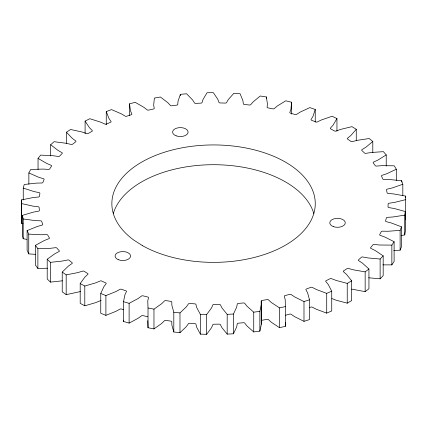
<?xml version="1.0" encoding="UTF-8"?>
<svg xmlns="http://www.w3.org/2000/svg" width="427" height="427" viewBox="0 0 427 427"><rect width="100%" height="100%" fill="white"/><g stroke="black" fill="none" stroke-linecap="round" stroke-linejoin="round"><path stroke-width="0.64" d="M147.763 320.698L148.02 327.744L153.966 328.923L161.678 323.469L164.315 320.885A1.286 0.742 0 0 1 165.906 320.383L170.864 321.147A1.286 0.742 0 0 1 171.803 322.049L171.851 325.038L173.805 331.992L179.975 332.686L186.3 326.66L188.286 323.896A1.286 0.742 0 0 1 189.743 323.266L194.84 323.629A1.286 0.742 0 0 1 195.988 324.44L196.751 327.402L200.364 334.133L206.641 334.325L211.456 327.845L212.753 324.947A1.286 0.742 0 0 1 214.039 324.21L219.179 324.157A1.286 0.742 0 0 1 220.508 324.872L221.981 327.744L227.18 334.117L233.446 333.797L236.649 327.002L237.236 324.024A1.286 0.742 0 0 1 238.33 323.191L243.406 322.727A1.286 0.742 0 0 1 244.895 323.324L247.046 326.052L253.734 331.944L259.856 331.128L261.393 324.136L261.255 301.371A1.286 0.742 0 0 1 262.141 300.459L267.051 299.589A1.286 0.742 0 0 1 268.674 300.064L271.46 302.588L279.498 307.888L285.369 306.586L285.204 299.541L284.35 296.589A1.286 0.742 0 0 1 285.001 295.612L289.661 294.358A1.286 0.742 0 0 1 291.379 294.699L294.747 296.973L303.987 301.574L309.484 299.818L307.621 292.853L306.063 289.997A1.286 0.742 0 0 1 306.474 288.978L310.787 287.36A1.286 0.742 0 0 1 312.569 287.558L316.455 289.543L326.714 293.36L331.736 291.171L328.208 284.43L325.977 281.724A1.286 0.742 0 0 1 326.143 280.683L330.018 278.735A1.286 0.742 0 0 1 331.832 278.788L336.156 280.438L347.236 283.395L351.683 280.827L346.564 274.428L343.703 271.935A1.286 0.742 0 0 1 343.612 270.883L346.986 268.647A1.286 0.742 0 0 1 348.795 268.551L353.476 269.843L365.16 271.876L368.939 268.978L362.331 263.053L358.899 260.812A1.286 0.742 0 0 1 358.557 259.781L361.354 257.294A1.286 0.742 0 0 1 363.121 257.054L368.069 257.956L380.126 259.029L383.179 255.858L375.205 250.521L371.26 248.578A1.286 0.742 0 0 1 370.673 247.585L372.846 244.895A1.286 0.742 0 0 1 374.538 244.516L379.656 245.013L391.858 245.109L394.11 241.719L384.93 237.076L380.558 235.469A1.286 0.742 0 0 1 379.736 234.535L381.236 231.696A1.286 0.742 0 0 1 382.827 231.188L388.01 231.263L400.115 230.377L401.529 226.844L391.319 222.985L386.6 221.741A1.286 0.742 0 0 1 385.565 220.882L386.366 217.951A1.286 0.742 0 0 1 387.817 217.316L392.968 216.98L404.743 215.128L405.292 211.514L394.249 208.509L389.28 207.661A1.286 0.742 0 0 1 388.042 206.892L388.132 203.925A1.286 0.742 0 0 1 389.413 203.183L394.436 202.435L405.65 199.655L405.319 196.03L393.662 193.943L388.538 193.5A1.286 0.742 0 0 1 387.129 192.839L386.499 189.898A1.286 0.742 0 0 1 387.588 189.06L392.381 187.912L402.816 184.261L401.62 180.696L389.573 179.57L384.385 179.543A1.286 0.742 0 0 1 382.832 178.998L381.503 176.132A1.286 0.742 0 0 1 382.378 175.214L386.846 173.698L396.304 169.241L394.254 165.809L382.053 165.66L376.913 166.05A1.286 0.742 0 0 1 375.242 165.639L373.235 162.906A1.286 0.742 0 0 1 373.881 161.929L377.938 160.066L386.227 154.894L383.377 151.66L371.255 152.492L366.259 153.293A1.286 0.742 0 0 1 364.509 153.015L361.861 150.475A1.286 0.742 0 0 1 362.267 149.455L365.832 147.283L372.798 141.492L369.19 138.519L357.388 140.318L352.633 141.513A1.286 0.742 0 0 1 350.834 141.38L347.599 139.079A1.286 0.742 0 0 1 347.754 138.033L350.764 135.594L356.262 129.306L351.976 126.648L340.725 129.376L336.3 130.94A1.286 0.742 0 0 1 334.485 130.956L330.728 128.933A1.286 0.742 0 0 1 330.631 127.886L333.023 125.234L336.951 118.562L332.067 116.277L321.584 119.886L317.581 121.786A1.286 0.742 0 0 1 315.788 121.951L311.577 120.249A1.286 0.742 0 0 1 311.224 119.218L312.959 116.395L315.238 109.477L309.853 107.604L300.336 112.018L296.834 114.228A1.286 0.742 0 0 1 295.094 114.532L290.52 113.182A1.286 0.742 0 0 1 289.922 112.194L290.958 109.259L291.55 102.224L285.759 100.804L277.406 105.939L274.465 108.405A1.286 0.742 0 0 1 272.821 108.848L267.964 107.882A1.286 0.742 0 0 1 267.137 106.947L267.451 103.958L266.341 96.945L260.267 96.006L253.232 101.759L250.916 104.439A1.286 0.742 0 0 1 249.389 105.01L244.345 104.444A1.286 0.742 0 0 1 243.299 103.585L242.894 100.601L240.102 93.743L233.863 93.299L228.285 99.566L226.636 102.405A1.286 0.742 0 0 1 225.264 103.088L220.135 102.934A1.286 0.742 0 0 1 218.891 102.17L217.77 99.245L213.351 92.675L207.063 92.739L203.049 99.395L202.104 102.336A1.286 0.742 0 0 1 200.909 103.126L195.79 103.387A1.286 0.742 0 0 1 194.376 102.726L192.561 99.923L186.604 93.775L180.391 94.34L178.016 101.252L177.792 104.247A1.286 0.742 0 0 1 176.799 105.122L171.793 105.789A1.286 0.742 0 0 1 170.234 105.25L167.758 102.619L160.381 97.009L154.366 98.071L153.683 105.106L154.179 108.084A1.286 0.742 0 0 1 153.405 109.034L148.612 110.097A1.286 0.742 0 0 1 146.936 109.691L143.851 107.284L135.188 102.32L129.493 103.857L129.493 115.717M23.085 223.753L21.35 223.3L21.462 199.9L32.986 197.578L38.083 197.034A1.286 0.742 0 0 0 39.449 196.345L39.898 193.388A1.286 0.742 0 0 0 38.756 192.572L33.898 191.526L23.25 188.083L24.232 184.501L36.204 183.13L41.387 182.996A1.286 0.742 0 0 0 42.903 182.425L44.061 179.537A1.286 0.742 0 0 0 43.127 178.635L38.574 177.205L28.855 172.946L30.691 169.471L42.876 169.076L48.037 169.364A1.286 0.742 0 0 0 49.681 168.921L51.523 166.151A1.286 0.742 0 0 0 50.818 165.185L46.65 163.402L38.051 158.401L40.709 155.113L52.873 155.7L57.912 156.399A1.286 0.742 0 0 0 59.652 156.09L62.139 153.496A1.286 0.742 0 0 0 61.675 152.482L57.976 150.384L50.669 144.742L54.096 141.695L65.993 143.253L70.818 144.353A1.286 0.742 0 0 0 72.611 144.187L75.702 141.817A1.286 0.742 0 0 0 75.488 140.777L72.328 138.401L66.457 132.226L70.578 129.488L81.989 131.986L86.505 133.459A1.286 0.742 0 0 0 88.32 133.438L91.949 131.34A1.286 0.742 0 0 0 91.986 130.294L89.435 127.689L85.101 121.103L89.851 118.717L100.542 122.111L104.658 123.931A1.286 0.742 0 0 0 106.462 124.06L110.566 122.271A1.286 0.742 0 0 0 110.855 121.236L108.954 118.45L106.254 111.58L111.527 109.606L121.3 113.822L124.935 115.957A1.286 0.742 0 0 0 126.691 116.229L131.185 114.788A1.286 0.742 0 0 0 131.719 113.79L130.507 110.876L129.493 103.857M21.35 223.3L21.462 199.9M261.393 324.136L261.255 321.147A1.286 0.742 0 0 1 262.141 320.229L267.051 319.364A1.286 0.742 0 0 1 268.674 319.834L271.46 322.358L279.498 327.658L285.369 326.361L285.455 322.513M147.721 316.765L142.997 315.606A1.286 0.742 0 0 0 141.3 315.98L138.07 318.323L129.114 323.111L123.51 321.462L123.51 301.692L124.951 294.694L126.339 291.806A1.286 0.742 0 0 0 125.864 290.798L121.46 289.271A1.286 0.742 0 0 0 119.688 289.501L115.925 291.561L105.901 295.58L100.751 293.498L103.868 286.688L105.933 283.944A1.286 0.742 0 0 0 105.709 282.904L101.717 281.035A1.286 0.742 0 0 0 99.907 281.126L95.685 282.861L84.792 286.037L80.191 283.56L84.92 277.064L87.626 274.513A1.286 0.742 0 0 0 87.652 273.467L84.151 271.294A1.286 0.742 0 0 0 82.336 271.236L77.735 272.618L66.185 274.887L62.225 272.068L68.475 266.016L71.768 263.705A1.286 0.742 0 0 0 72.051 262.669L69.105 260.24A1.286 0.742 0 0 0 67.322 260.038L62.433 261.036L50.445 262.354L47.205 259.242L54.853 253.75L58.675 251.727A1.286 0.742 0 0 0 59.198 250.724L56.871 248.082A1.286 0.742 0 0 0 55.152 247.735L50.071 248.333L37.88 248.674L35.425 245.333L44.317 240.508L48.593 238.816A1.286 0.742 0 0 0 49.356 237.86L47.685 235.058A1.286 0.742 0 0 0 46.068 234.578L40.891 234.759L28.737 234.124L27.109 230.617L37.08 226.55L41.723 225.216A1.286 0.742 0 0 0 42.705 224.335L41.729 221.426A1.286 0.742 0 0 0 40.239 220.818L35.073 220.583L23.191 218.976L22.423 215.373L33.279 212.15L38.195 211.2A1.286 0.742 0 0 0 39.385 210.404L39.113 207.442A1.286 0.742 0 0 0 37.789 206.727L32.724 206.076L21.35 203.53M123.51 321.462L123.649 320.181M401.124 235.592L404.743 234.898L405.292 231.285L405.292 211.514M261.393 304.366L259.856 311.358L259.856 331.128M393.806 250.718L400.115 250.153L401.529 246.614L401.529 226.844M233.446 333.797L233.446 314.026L236.649 307.226L237.236 304.254A1.286 0.742 0 0 1 238.33 303.421L243.406 302.957A1.286 0.742 0 0 1 244.895 303.554L247.046 306.276L253.734 312.174L259.856 311.358M382.886 264.868L391.858 264.879L394.11 261.489L394.11 241.719M206.641 334.325L206.641 314.55L211.456 308.075L212.753 305.177A1.286 0.742 0 0 1 214.039 304.44L219.179 304.387A1.286 0.742 0 0 1 220.508 305.097L221.981 307.968L227.18 314.347L227.18 334.117M368.704 277.796L380.126 278.804L383.179 275.628L383.179 255.858M123.51 301.692L129.114 303.341L138.07 298.553L141.3 296.21A1.286 0.742 0 0 1 142.997 295.836L147.721 296.995A1.286 0.742 0 0 1 148.436 297.961L147.763 300.928L148.02 307.974L153.966 309.153L161.678 303.693L164.315 301.115A1.286 0.742 0 0 1 165.906 300.608L170.864 301.377A1.286 0.742 0 0 1 171.803 302.273L171.851 305.268L173.805 312.222L179.975 312.916L186.3 306.89L188.286 304.125A1.286 0.742 0 0 1 189.743 303.496L194.84 303.859A1.286 0.742 0 0 1 195.988 304.67L196.751 307.632L200.364 314.363L200.364 334.133M351.72 289.127L365.16 291.646L368.939 288.748L368.939 268.978M331.832 298.558L336.156 300.213L347.236 303.165L351.683 300.597L351.683 280.827M309.554 307.595L310.787 307.13A1.286 0.742 0 0 1 312.569 307.328L316.455 309.313L326.714 313.13L331.736 310.947L331.736 291.171M100.751 293.498L100.751 313.274L105.901 315.356L115.925 311.336L119.688 309.276A1.286 0.742 0 0 1 121.46 309.041L123.344 309.698M285.583 315.227L289.661 314.128A1.286 0.742 0 0 1 291.379 314.469L294.747 316.743L303.987 321.35L309.484 319.588L309.484 299.818M80.612 291.529L66.185 294.662L62.225 291.838L62.225 272.068M80.191 283.56L80.191 303.335L84.792 305.807L95.685 302.636L99.907 300.896A1.286 0.742 0 0 1 101.114 300.645M62.433 280.806L50.445 282.124L47.205 279.012L47.205 259.242M227.18 314.347L233.446 314.026M47.493 268.225L37.88 268.45L35.425 265.103L35.425 245.333M200.364 314.363L206.641 314.55M35.724 254.353L28.737 253.894L27.109 250.387L27.109 230.617M22.423 215.373L22.423 235.144L23.191 238.746L26.848 239.366M405.431 217.012L405.65 219.425L405.65 199.655M405.319 196.03L405.319 197.349M404.743 215.128L404.743 234.898M402.816 184.261L402.816 195.465M401.62 180.696L401.62 182.014M400.115 230.377L400.115 250.153M396.304 169.241L396.304 180.445M391.858 245.109L391.858 264.879M386.227 154.894L386.227 166.098M380.126 259.029L380.126 278.804M372.798 141.492L372.798 152.701M365.16 271.876L365.16 291.646M356.262 129.306L356.262 140.51M347.236 283.395L347.236 303.165M336.951 118.562L336.951 131.084M326.714 293.36L326.714 313.13M315.238 109.477L315.238 121.999M303.987 301.574L303.987 321.35M291.55 102.224L291.55 114.084M285.369 306.586L285.369 326.361M279.498 307.888L279.498 327.658M266.341 96.945L266.341 98.263M261.244 300.987L261.244 320.762M253.734 312.174L253.734 331.944M180.391 94.34L180.391 95.659M179.975 312.916L179.975 332.686M173.805 312.222L173.805 331.992M153.966 309.153L153.966 328.923M148.02 307.974L148.02 327.744M129.114 303.341L129.114 323.111M106.254 111.58L106.254 124.764M105.901 295.58L105.901 315.356M85.101 121.103L85.101 133.624M84.792 286.037L84.792 305.807M66.457 132.226L66.457 143.429M66.185 274.887L66.185 294.662M50.669 144.742L50.669 155.946M50.445 262.354L50.445 282.124M38.051 158.401L38.051 169.604M37.88 248.674L37.88 268.45M28.855 172.946L28.855 184.149M28.737 234.124L28.737 253.894M23.25 188.083L23.25 199.948M23.191 218.976L23.191 238.746M113.251 213.746A101.701 58.718 0 0 1 213.361 164.705A101.701 58.718 0 0 1 313.808 213.516M142.549 245.685L133.982 240.214A101.701 58.718 0 0 1 194.306 145.997A101.701 58.718 0 0 1 310.984 220.508A101.701 58.718 0 0 1 142.549 245.685M118.322 259.691A7.75 4.473 0 0 0 130.529 256.467A7.75 4.473 0 0 0 119.587 251.978A7.75 4.473 0 0 0 118.322 259.691M333.583 226.678A7.75 4.473 0 0 0 345.278 222.873A7.75 4.473 0 0 0 333.722 218.928A7.75 4.473 0 0 0 333.583 226.678M176.127 135.829A7.75 4.473 0 0 0 188.083 132.311A7.75 4.473 0 0 0 176.826 128.095A7.75 4.473 0 0 0 176.127 135.829"/></g></svg>
